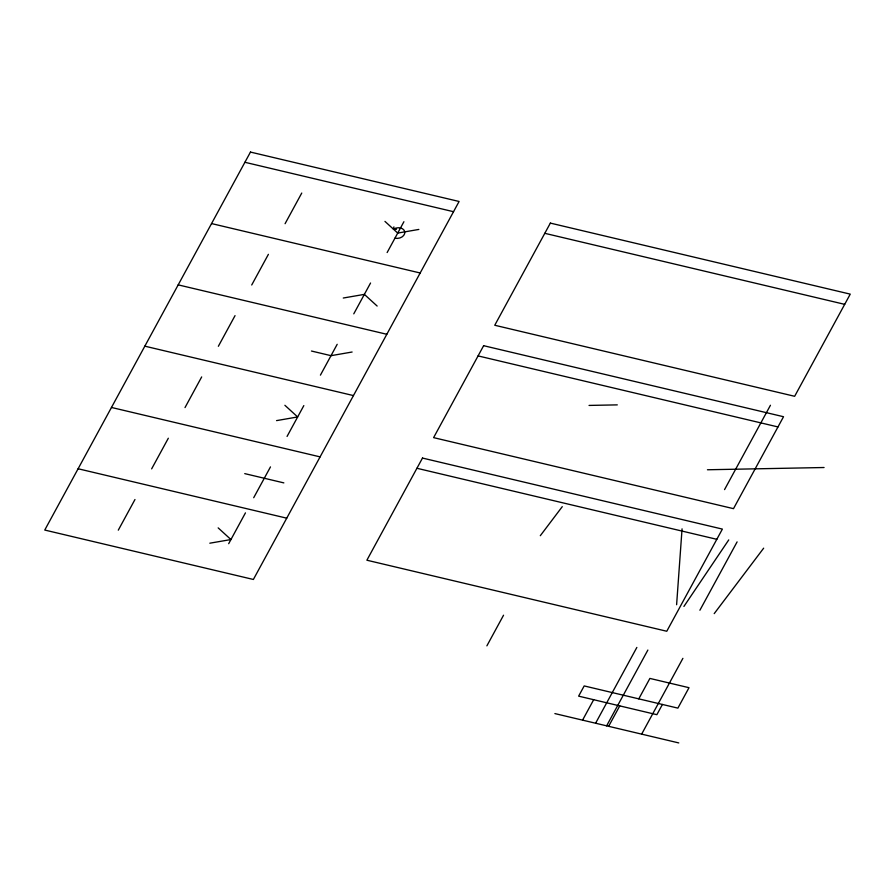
<?xml version="1.0" encoding="UTF-8"?>
<svg xmlns="http://www.w3.org/2000/svg" width="895" height="895" viewBox="0 0 895 895"><rect width="100%" height="100%" fill="white"/><g stroke="black" fill="none" stroke-linecap="round" stroke-linejoin="round"><path stroke-width="1.34" d="M676.609 604.718L682.057 528.856M394.952 238.182A7.138 5.269 -10.4 0 0 404.764 231.861A7.138 5.269 -10.4 0 0 393.476 229.187L393.901 226.905M118.285 530.164L134.966 499.522M151.647 468.868L168.327 438.226M185.008 407.583L201.677 376.929M218.358 346.287L235.038 315.633M251.719 284.99L268.399 254.337M285.08 223.694L301.76 193.051M228.684 543.69L245.454 512.869M253.699 497.721L270.48 466.899M287.06 436.424L303.83 405.603M320.421 375.139L337.191 344.306M353.771 313.843L370.552 283.01M387.132 252.547L403.913 221.714M486.88 645.854L503.549 615.212M582.567 720.139L593.676 699.711M595.6 723.227L636.848 647.432M724.547 489.61L770.45 405.256M606.62 725.845L647.868 650.05M608.634 726.315L619.754 705.886M638.773 698.861L649.893 678.421L689.005 687.696L677.884 708.124L584.189 685.928L578.629 696.142L656.863 714.68L662.423 704.454M699.901 610.233L737.1 541.889M641.648 734.135L682.896 658.34M683.914 606.441L728.743 539.909M540.311 535.702L562.273 506.648M714.21 613.623L763.659 548.176M418.838 229.433L397.727 233.08L384.962 221.401M343.266 298.024L364.366 294.377L377.142 306.045M352.115 352.015L331.016 355.673L311.449 351.03M276.544 420.616L297.655 416.958L284.89 405.29M209.822 543.198L230.932 539.551L218.167 527.882M589.044 405.424L617.293 404.876M707.442 469.763L824.071 467.514M393.476 229.187L396.485 229.265M244.906 162.286L453.53 211.701M544.798 233.315L844.69 304.345M211.544 223.571L420.169 272.986M178.183 284.867L386.808 334.282M478.075 355.908L777.968 426.937M144.822 346.164L353.447 395.579M416.925 468.275L716.817 539.316M111.472 407.46L320.086 456.875M244.738 473.623L283.849 482.886M78.111 468.756L286.736 518.171M554.878 713.583L678.779 742.928M250.466 152.072L44.75 530.053L253.374 579.468L459.09 201.476L250.466 152.072M422.485 458.061L366.883 560.214L666.775 631.255L722.377 529.09L422.485 458.061M483.636 345.694L433.605 437.633L733.497 508.662L783.528 416.723L483.636 345.694M550.358 223.101L494.756 325.254L794.648 396.295L850.25 294.131L550.358 223.101"/></g></svg>
